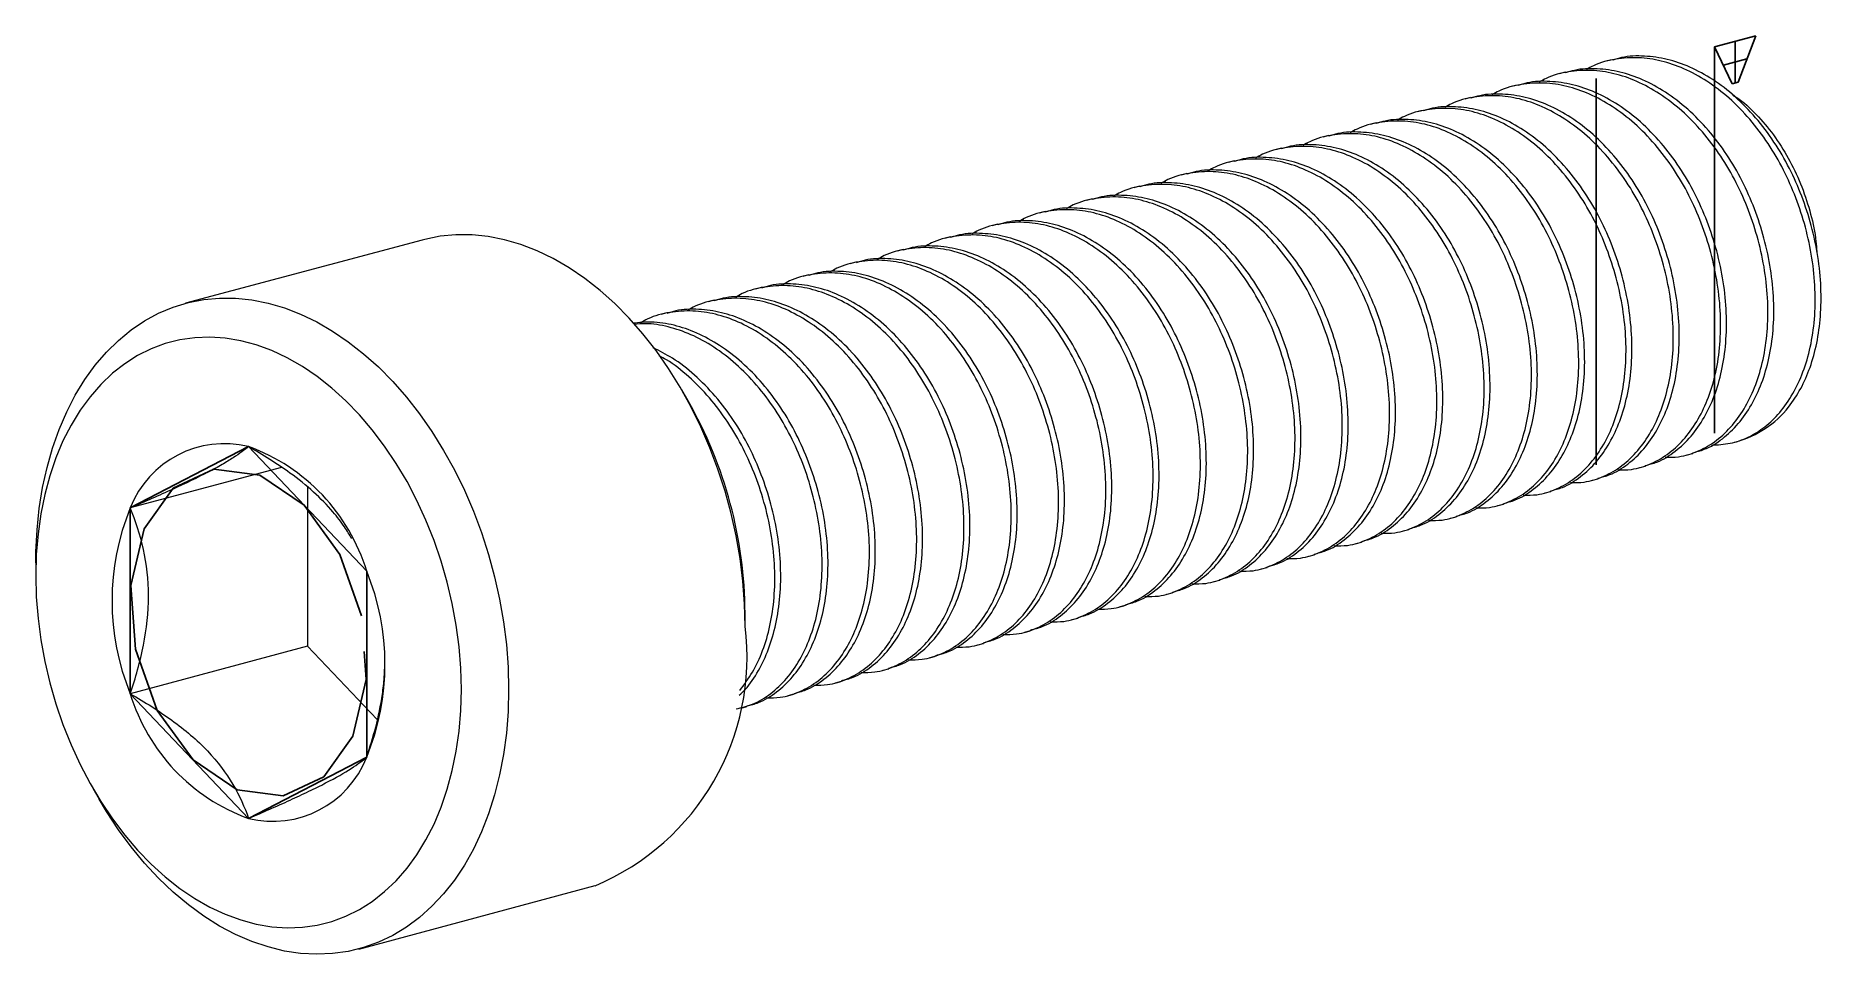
# Model space of a CAD drawing. Header units: millimetres. Extents: x -25.1 to 1.6, y -10.7 to 3.1.
import ezdxf

# ---------------------------------------------------------------- set-up
doc = ezdxf.new("R2010")
doc.units = ezdxf.units.MM
doc.linetypes.add('CENTERX2', pattern=[20.32, 12.7, -2.54, 2.54, -2.54])

msp = doc.modelspace()

# ---------------------------------------------------------------- linework, layer by layer
at = {"color": 7, "linetype": 'Continuous'}
for p, q in [((0.619, 3.056), (0, 2.89)), ((0.619, 3.056), (0.354, 2.359)), ((0.265, 2.336), (0, 2.89)), ((0.354, 2.359), (0.265, 2.336)), ((-21.92, -3.091), (-23.688, -4.008)), ((-20.153, -4.956), (-21.92, -3.091)), ((-23.688, -4.008), (-23.688, -6.79)), ((-20.153, -7.737), (-20.153, -4.956)), ((-23.688, -6.79), (-21.92, -8.654)), ((-21.92, -8.654), (-20.153, -7.737))]:
    msp.add_line(p, q, dxfattribs=at)
at = {"color": 7, "linetype": 'CENTERX2'}
for p, q in [((0.309, 2.973), (0.309, 2.347)), ((0, 2.89), (0, -2.89)), ((0.486, 2.708), (0.133, 2.613)), ((-1.768, 2.417), (-1.768, -3.364))]:
    msp.add_line(p, q, dxfattribs=at)
at = {"color": 7, "linetype": 'Continuous', "lineweight": 15}
for p, q in [((-1.525, 2.697), (-1.613, 2.674)), ((-2.232, 2.508), (-2.32, 2.484)), ((-2.939, 2.318), (-3.028, 2.295)), ((-4.353, 1.939), (-4.442, 1.916)), ((-3.646, 2.129), (-3.735, 2.105)), ((-5.06, 1.75), (-5.149, 1.726)), ((-6.475, 1.371), (-6.563, 1.347)), ((-5.768, 1.561), (-5.856, 1.537)), ((-7.182, 1.182), (-7.27, 1.158)), ((-8.596, 0.803), (-8.684, 0.779)), ((-7.889, 0.992), (-7.977, 0.969)), ((-9.303, 0.613), (-9.392, 0.59)), ((-10.01, 0.424), (-10.099, 0.4)), ((-11.424, 0.045), (-11.513, 0.021)), ((-10.717, 0.235), (-10.806, 0.211)), ((-19.325, -0.001), (-22.861, -0.948)), ((-12.132, -0.144), (-12.22, -0.168)), ((-13.546, -0.523), (-13.634, -0.547)), ((-12.839, -0.334), (-12.927, -0.357)), ((-14.253, -0.713), (-14.341, -0.736)), ((-14.96, -0.902), (-15.048, -0.926)), ((-15.667, -1.092), (-15.755, -1.115)), ((-15.348, -2.407), (-15.443, -2.243)), ((-0.414, -3.217), (-0.326, -3.193)), ((0.293, -3.027), (0.329, -3.018)), ((-21.425, -3.402), (-23.688, -4.008)), ((-1.121, -3.406), (-1.033, -3.383)), ((-21.036, -3.699), (-21.036, -6.079)), ((-1.828, -3.596), (-1.74, -3.572)), ((-3.243, -3.975), (-3.154, -3.951)), ((-2.536, -3.785), (-2.447, -3.761)), ((-3.95, -4.164), (-3.861, -4.14)), ((-5.364, -4.543), (-5.276, -4.519)), ((-4.657, -4.353), (-4.568, -4.33)), ((-6.071, -4.732), (-5.983, -4.709)), ((-25.102, -4.831), (-25.102, -5.02)), ((-6.778, -4.922), (-6.69, -4.898)), ((-8.192, -5.301), (-8.104, -5.277)), ((-7.485, -5.111), (-7.397, -5.088)), ((-14.496, -5.778), (-14.496, -5.589)), ((-8.899, -5.49), (-8.811, -5.466)), ((-10.314, -5.869), (-10.225, -5.845)), ((-9.607, -5.68), (-9.518, -5.656)), ((-21.036, -6.079), (-23.688, -6.79)), ((-21.036, -6.079), (-19.996, -7.176)), ((-11.021, -6.058), (-10.932, -6.035)), ((-11.728, -6.248), (-11.64, -6.224)), ((-13.142, -6.627), (-13.054, -6.603)), ((-12.435, -6.437), (-12.347, -6.414)), ((-13.849, -6.816), (-13.761, -6.792)), ((-14.556, -7.006), (-14.468, -6.982)), ((-24.25, -8.202), (-24.155, -8.366)), ((-20.273, -10.608), (-16.737, -9.66))]:
    msp.add_line(p, q, dxfattribs=at)
at = {"color": 7, "linetype": 'Continuous', "lineweight": 15, "flags": 128}
for points in [[(-14.496, -5.778), (-14.504, -5.443), (-14.529, -5.106), (-14.571, -4.767), (-14.63, -4.428), (-14.704, -4.092), (-14.795, -3.759), (-14.901, -3.431), (-15.021, -3.109), (-15.157, -2.796), (-15.305, -2.493), (-15.467, -2.201), (-15.641, -1.921), (-15.827, -1.655), (-16.023, -1.404), (-16.228, -1.17), (-16.442, -0.953), (-16.664, -0.754), (-16.892, -0.575), (-17.126, -0.417), (-17.364, -0.279), (-17.605, -0.163), (-17.848, -0.069), (-18.092, 0.002), (-18.336, 0.05), (-18.578, 0.075), (-18.818, 0.076), (-19.054, 0.055), (-19.285, 0.009), (-19.325, -0.001)], [(-25.102, -4.831), (-25.1, -4.665), (-25.083, -4.338), (-25.05, -4.017), (-25, -3.705), (-24.933, -3.403), (-24.85, -3.113), (-24.752, -2.834), (-24.639, -2.57), (-24.511, -2.322), (-24.369, -2.089), (-24.213, -1.875), (-24.045, -1.678), (-23.865, -1.502), (-23.674, -1.346), (-23.474, -1.211), (-23.264, -1.097), (-23.046, -1.006), (-22.82, -0.938), (-22.589, -0.893), (-22.353, -0.871), (-22.114, -0.872), (-21.872, -0.897), (-21.628, -0.945), (-21.384, -1.016), (-21.141, -1.11), (-20.899, -1.226), (-20.662, -1.364), (-20.428, -1.523), (-20.2, -1.702), (-19.978, -1.9), (-19.764, -2.117), (-19.558, -2.352), (-19.362, -2.602), (-19.177, -2.868), (-19.003, -3.148), (-18.841, -3.44), (-18.692, -3.744), (-18.557, -4.057), (-18.436, -4.378), (-18.33, -4.706), (-18.24, -5.039), (-18.165, -5.376), (-18.107, -5.714), (-18.065, -6.053), (-18.04, -6.391), (-18.031, -6.725), (-18.031, -6.725)], [(-18.738, -6.725), (-18.747, -6.406), (-18.772, -6.085), (-18.814, -5.762), (-18.873, -5.44), (-18.948, -5.12), (-19.039, -4.804), (-19.145, -4.494), (-19.267, -4.191), (-19.402, -3.898), (-19.55, -3.614), (-19.712, -3.343), (-19.885, -3.086), (-20.069, -2.843), (-20.263, -2.616), (-20.465, -2.407), (-20.676, -2.216), (-20.893, -2.045), (-21.115, -1.894), (-21.342, -1.764), (-21.572, -1.656), (-21.804, -1.571), (-22.037, -1.509), (-22.268, -1.47), (-22.498, -1.454), (-22.725, -1.463), (-22.948, -1.494), (-23.165, -1.549), (-23.375, -1.627), (-23.578, -1.728), (-23.772, -1.851), (-23.956, -1.995), (-24.129, -2.16), (-24.29, -2.345), (-24.439, -2.548), (-24.574, -2.77), (-24.695, -3.007), (-24.801, -3.261), (-24.892, -3.528), (-24.967, -3.807), (-25.026, -4.098), (-25.068, -4.398), (-25.094, -4.706), (-25.102, -5.02), (-25.094, -5.339), (-25.068, -5.661), (-25.026, -5.983), (-24.967, -6.305), (-24.892, -6.625), (-24.801, -6.941), (-24.695, -7.251), (-24.574, -7.554), (-24.439, -7.848), (-24.29, -8.131), (-24.129, -8.402), (-23.956, -8.66), (-23.772, -8.903), (-23.578, -9.129), (-23.375, -9.339), (-23.165, -9.529), (-22.948, -9.701), (-22.725, -9.852), (-22.498, -9.981), (-22.268, -10.089), (-22.037, -10.174), (-21.804, -10.236), (-21.572, -10.275), (-21.342, -10.291), (-21.115, -10.283), (-20.893, -10.251), (-20.676, -10.196), (-20.465, -10.118), (-20.263, -10.018), (-20.069, -9.895), (-19.885, -9.75), (-19.712, -9.586), (-19.55, -9.401), (-19.402, -9.197), (-19.267, -8.976), (-19.145, -8.738), (-19.039, -8.485), (-18.948, -8.218), (-18.873, -7.938), (-18.814, -7.647), (-18.772, -7.347), (-18.747, -7.039), (-18.738, -6.725)], [(-18.031, -6.725), (-18.04, -7.055), (-18.065, -7.379), (-18.107, -7.696), (-18.165, -8.003), (-18.24, -8.3), (-18.33, -8.584), (-18.436, -8.855), (-18.557, -9.112), (-18.692, -9.353), (-18.841, -9.576), (-19.003, -9.782), (-19.177, -9.968), (-19.362, -10.135), (-19.558, -10.281), (-19.764, -10.405), (-19.978, -10.507), (-20.2, -10.587), (-20.428, -10.644), (-20.662, -10.677), (-20.899, -10.687), (-21.141, -10.674), (-21.384, -10.638), (-21.628, -10.578), (-21.872, -10.496), (-22.114, -10.391), (-22.353, -10.264), (-22.589, -10.115), (-22.82, -9.946), (-23.046, -9.757), (-23.264, -9.55), (-23.474, -9.324), (-23.674, -9.081), (-23.865, -8.823), (-24.045, -8.55), (-24.155, -8.366)]]:
    msp.add_lwpolyline(points, dxfattribs=at)
at = {"color": 7, "linetype": 'CENTERX2', "flags": 128}
msp.add_lwpolyline([(-20.23, -5.621), (-20.556, -4.706), (-21.09, -3.968), (-21.751, -3.521), (-22.437, -3.431), (-23.045, -3.713), (-23.481, -4.324), (-23.68, -5.17), (-23.611, -6.124), (-23.284, -7.039), (-22.75, -7.777), (-22.09, -8.225), (-21.403, -8.315), (-20.796, -8.032), (-20.359, -7.422), (-20.161, -6.575), (-20.23, -5.621)], dxfattribs=at)
at = {"color": 7, "linetype": 'Continuous', "lineweight": 15}
for centre, radius, start, end in [((-20.951, -5.613), 6.455, 0.217, 29.7789), ((-0.083, -1.55), 1.525, 285.6599, 321.4225), ((-22.281, -4.559), 1.511, 76.1863, 158.6486), ((-22.898, -5.789), 2.869, 16.8776, 70.0801), ((-20.287, -5.399), 3.674, 157.7615, 202.2385), ((-23.554, -6.346), 3.674, 337.7615, 22.2385), ((-18.173, -6.243), 3.707, 292.7928, 7.2057), ((-20.943, -5.957), 2.869, 196.8776, 250.0801), ((-21.56, -7.187), 1.511, 256.1863, 338.6486)]:
    msp.add_arc(centre, radius, start, end, dxfattribs=at)
for points, knots in [([(-0.045, -3.069), (0.049, -3.064), (0.24, -3.054), (0.509, -2.959), (0.759, -2.804), (0.984, -2.586), (1.176, -2.31), (1.332, -1.98), (1.442, -1.604), (1.503, -1.186), (1.512, -0.737), (1.466, -0.273), (1.368, 0.188), (1.224, 0.632), (1.037, 1.054), (0.806, 1.451), (0.532, 1.815), (0.222, 2.13), (-0.11, 2.385), (-0.452, 2.571), (-0.795, 2.688), (-1.139, 2.738), (-1.48, 2.713), (-1.743, 2.649), (-1.879, 2.57), (-1.913, 2.55)], [0, 0, 0, 0, 0.041702, 0.084727, 0.127853, 0.1706, 0.215577, 0.259291, 0.303834, 0.349513, 0.395781, 0.44205, 0.487729, 0.532271, 0.575985, 0.620963, 0.666902, 0.713237, 0.759373, 0.80473, 0.848786, 0.892842, 0.938199, 0.984335, 1, 1, 1, 1]), ([(1.109, -2.5), (1.172, -2.411), (1.295, -2.234), (1.436, -1.909), (1.537, -1.546), (1.592, -1.143), (1.599, -0.706), (1.554, -0.249), (1.456, 0.212), (1.312, 0.656), (1.126, 1.078), (0.894, 1.475), (0.62, 1.838), (0.311, 2.154), (-0.021, 2.408), (-0.364, 2.594), (-0.707, 2.713), (-1.05, 2.759), (-1.326, 2.752), (-1.478, 2.703), (-1.522, 2.688)], [0, 0, 0, 0, 0.055127, 0.108926, 0.164003, 0.220368, 0.2774, 0.336991, 0.395822, 0.45319, 0.509491, 0.567419, 0.626586, 0.686263, 0.745683, 0.804101, 0.860842, 0.917582, 0.976, 1, 1, 1, 1]), ([(-0.739, -3.251), (-0.671, -3.251), (-0.498, -3.251), (-0.237, -3.166), (0.035, -3.009), (0.272, -2.782), (0.469, -2.5), (0.624, -2.169), (0.735, -1.793), (0.796, -1.375), (0.805, -0.926), (0.759, -0.462), (0.661, -0.001), (0.517, 0.442), (0.33, 0.865), (0.099, 1.262), (-0.176, 1.625), (-0.485, 1.941), (-0.817, 2.195), (-1.159, 2.382), (-1.503, 2.499), (-1.846, 2.549), (-2.187, 2.523), (-2.45, 2.459), (-2.586, 2.38), (-2.62, 2.36)], [0, 0, 0, 0, 0.030172, 0.076404, 0.122836, 0.168871, 0.213942, 0.257747, 0.302382, 0.348156, 0.394522, 0.440887, 0.486661, 0.531296, 0.575101, 0.620172, 0.666207, 0.712639, 0.758871, 0.804323, 0.848471, 0.892618, 0.93807, 0.984302, 1, 1, 1, 1]), ([(-0.328, -3.184), (-0.269, -3.169), (-0.11, -3.129), (0.123, -2.983), (0.361, -2.759), (0.557, -2.476), (0.713, -2.145), (0.823, -1.77), (0.885, -1.352), (0.893, -0.902), (0.847, -0.438), (0.749, 0.022), (0.605, 0.466), (0.419, 0.889), (0.187, 1.285), (-0.087, 1.649), (-0.396, 1.964), (-0.728, 2.219), (-1.071, 2.405), (-1.414, 2.523), (-1.757, 2.569), (-2.033, 2.562), (-2.185, 2.513), (-2.23, 2.499)], [0, 0, 0, 0, 0.030355, 0.081497, 0.132201, 0.181845, 0.230094, 0.279257, 0.329675, 0.380743, 0.431812, 0.482229, 0.531393, 0.579642, 0.629285, 0.67999, 0.731132, 0.782055, 0.832117, 0.880743, 0.929369, 0.979432, 1, 1, 1, 1]), ([(-2.154, -3.63), (-2.085, -3.63), (-1.912, -3.63), (-1.651, -3.545), (-1.379, -3.388), (-1.142, -3.161), (-0.945, -2.879), (-0.79, -2.548), (-0.68, -2.172), (-0.618, -1.754), (-0.61, -1.305), (-0.656, -0.841), (-0.753, -0.38), (-0.897, 0.064), (-1.084, 0.486), (-1.315, 0.883), (-1.59, 1.246), (-1.899, 1.562), (-2.231, 1.816), (-2.573, 2.003), (-2.917, 2.12), (-3.261, 2.17), (-3.601, 2.144), (-3.864, 2.08), (-4, 2.001), (-4.035, 1.981)], [0, 0, 0, 0, 0.030172, 0.076404, 0.122836, 0.168871, 0.213942, 0.257747, 0.302382, 0.348156, 0.394522, 0.440887, 0.486661, 0.531296, 0.575101, 0.620172, 0.666207, 0.712639, 0.758871, 0.804323, 0.848471, 0.892618, 0.93807, 0.984302, 1, 1, 1, 1]), ([(-1.742, -3.563), (-1.683, -3.548), (-1.524, -3.508), (-1.291, -3.362), (-1.053, -3.138), (-0.857, -2.855), (-0.701, -2.524), (-0.591, -2.149), (-0.53, -1.731), (-0.521, -1.281), (-0.567, -0.817), (-0.665, -0.356), (-0.809, 0.087), (-0.996, 0.51), (-1.227, 0.907), (-1.501, 1.27), (-1.81, 1.585), (-2.143, 1.84), (-2.485, 2.026), (-2.829, 2.145), (-3.171, 2.19), (-3.447, 2.183), (-3.599, 2.134), (-3.644, 2.12)], [0, 0, 0, 0, 0.030355, 0.081497, 0.132201, 0.181845, 0.230094, 0.279257, 0.329675, 0.380743, 0.431812, 0.482229, 0.531393, 0.579642, 0.629285, 0.67999, 0.731132, 0.782055, 0.832117, 0.880743, 0.929369, 0.979432, 1, 1, 1, 1]), ([(-1.446, -3.441), (-1.378, -3.441), (-1.205, -3.44), (-0.944, -3.356), (-0.672, -3.198), (-0.435, -2.971), (-0.238, -2.689), (-0.083, -2.358), (0.028, -1.983), (0.089, -1.565), (0.098, -1.115), (0.051, -0.651), (-0.046, -0.191), (-0.19, 0.253), (-0.377, 0.675), (-0.608, 1.072), (-0.883, 1.436), (-1.192, 1.751), (-1.524, 2.006), (-1.866, 2.192), (-2.21, 2.309), (-2.553, 2.36), (-2.894, 2.334), (-3.157, 2.27), (-3.293, 2.191), (-3.328, 2.171)], [0, 0, 0, 0, 0.030172, 0.076404, 0.122836, 0.168871, 0.213942, 0.257747, 0.302382, 0.348156, 0.394522, 0.440887, 0.486661, 0.531296, 0.575101, 0.620172, 0.666207, 0.712639, 0.758871, 0.804323, 0.848471, 0.892618, 0.93807, 0.984302, 1, 1, 1, 1]), ([(-1.035, -3.374), (-0.976, -3.359), (-0.817, -3.319), (-0.584, -3.172), (-0.346, -2.948), (-0.15, -2.665), (0.006, -2.335), (0.116, -1.959), (0.177, -1.541), (0.186, -1.092), (0.14, -0.628), (0.042, -0.167), (-0.102, 0.277), (-0.289, 0.699), (-0.52, 1.096), (-0.794, 1.46), (-1.103, 1.775), (-1.436, 2.029), (-1.778, 2.216), (-2.122, 2.334), (-2.464, 2.38), (-2.74, 2.373), (-2.892, 2.324), (-2.937, 2.309)], [0, 0, 0, 0, 0.030355, 0.081497, 0.132201, 0.181845, 0.230094, 0.279257, 0.329675, 0.380743, 0.431812, 0.482229, 0.531393, 0.579642, 0.629285, 0.67999, 0.731132, 0.782055, 0.832117, 0.880743, 0.929369, 0.979432, 1, 1, 1, 1]), ([(0.275, 2.168), (0.307, 2.148), (0.443, 2.062), (0.66, 1.849), (0.916, 1.538), (1.135, 1.183), (1.314, 0.796), (1.443, 0.391), (1.515, 0.062), (1.526, -0.123), (1.529, -0.173)], [0, 0, 0, 0, 0.048337, 0.201745, 0.351028, 0.500311, 0.649676, 0.798985, 0.945167, 1, 1, 1, 1]), ([(-2.861, -3.819), (-2.792, -3.819), (-2.619, -3.819), (-2.358, -3.735), (-2.086, -3.577), (-1.849, -3.35), (-1.652, -3.068), (-1.497, -2.737), (-1.387, -2.362), (-1.325, -1.944), (-1.317, -1.494), (-1.363, -1.03), (-1.461, -0.57), (-1.604, -0.126), (-1.791, 0.297), (-2.023, 0.693), (-2.297, 1.057), (-2.606, 1.372), (-2.938, 1.627), (-3.281, 1.813), (-3.624, 1.931), (-3.968, 1.981), (-4.308, 1.955), (-4.571, 1.891), (-4.707, 1.812), (-4.742, 1.792)], [0, 0, 0, 0, 0.030172, 0.076404, 0.122836, 0.168871, 0.213942, 0.257747, 0.302382, 0.348156, 0.394522, 0.440887, 0.486661, 0.531296, 0.575101, 0.620172, 0.666207, 0.712639, 0.758871, 0.804323, 0.848471, 0.892618, 0.93807, 0.984302, 1, 1, 1, 1]), ([(-2.45, -3.753), (-2.39, -3.738), (-2.231, -3.698), (-1.999, -3.551), (-1.76, -3.327), (-1.564, -3.044), (-1.408, -2.714), (-1.298, -2.338), (-1.237, -1.92), (-1.228, -1.471), (-1.274, -1.007), (-1.372, -0.546), (-1.516, -0.102), (-1.703, 0.32), (-1.934, 0.717), (-2.209, 1.081), (-2.518, 1.396), (-2.85, 1.651), (-3.192, 1.837), (-3.536, 1.955), (-3.878, 2.001), (-4.154, 1.994), (-4.306, 1.945), (-4.351, 1.931)], [0, 0, 0, 0, 0.030355, 0.081497, 0.132201, 0.181845, 0.230094, 0.279257, 0.329675, 0.380743, 0.431812, 0.482229, 0.531393, 0.579642, 0.629285, 0.67999, 0.731132, 0.782055, 0.832117, 0.880743, 0.929369, 0.979432, 1, 1, 1, 1]), ([(-3.864, -4.131), (-3.804, -4.117), (-3.645, -4.077), (-3.413, -3.93), (-3.175, -3.706), (-2.978, -3.423), (-2.823, -3.093), (-2.712, -2.717), (-2.651, -2.299), (-2.643, -1.849), (-2.689, -1.386), (-2.786, -0.925), (-2.93, -0.481), (-3.117, -0.059), (-3.348, 0.338), (-3.623, 0.702), (-3.932, 1.017), (-4.264, 1.272), (-4.606, 1.458), (-4.95, 1.576), (-5.292, 1.622), (-5.568, 1.615), (-5.721, 1.566), (-5.765, 1.552)], [0, 0, 0, 0, 0.030355, 0.081497, 0.132201, 0.181845, 0.230094, 0.279257, 0.329675, 0.380743, 0.431812, 0.482229, 0.531393, 0.579642, 0.629285, 0.67999, 0.731132, 0.782055, 0.832117, 0.880743, 0.929369, 0.979432, 1, 1, 1, 1]), ([(-3.568, -4.009), (-3.499, -4.009), (-3.326, -4.009), (-3.065, -3.924), (-2.793, -3.767), (-2.556, -3.54), (-2.359, -3.258), (-2.204, -2.927), (-2.094, -2.551), (-2.032, -2.133), (-2.024, -1.684), (-2.07, -1.22), (-2.168, -0.759), (-2.312, -0.315), (-2.498, 0.107), (-2.73, 0.504), (-3.004, 0.868), (-3.313, 1.183), (-3.645, 1.437), (-3.988, 1.624), (-4.331, 1.741), (-4.675, 1.791), (-5.016, 1.765), (-5.278, 1.702), (-5.414, 1.622), (-5.449, 1.602)], [0, 0, 0, 0, 0.030172, 0.076404, 0.122836, 0.168871, 0.213942, 0.257747, 0.302382, 0.348156, 0.394522, 0.440887, 0.486661, 0.531296, 0.575101, 0.620172, 0.666207, 0.712639, 0.758871, 0.804323, 0.848471, 0.892618, 0.93807, 0.984302, 1, 1, 1, 1]), ([(-3.157, -3.942), (-3.097, -3.927), (-2.938, -3.887), (-2.706, -3.74), (-2.467, -3.517), (-2.271, -3.234), (-2.116, -2.903), (-2.005, -2.528), (-1.944, -2.109), (-1.935, -1.66), (-1.981, -1.196), (-2.079, -0.735), (-2.223, -0.292), (-2.41, 0.131), (-2.641, 0.528), (-2.916, 0.891), (-3.225, 1.206), (-3.557, 1.461), (-3.899, 1.647), (-4.243, 1.766), (-4.585, 1.811), (-4.861, 1.804), (-5.014, 1.755), (-5.058, 1.741)], [0, 0, 0, 0, 0.030355, 0.081497, 0.132201, 0.181845, 0.230094, 0.279257, 0.329675, 0.380743, 0.431812, 0.482229, 0.531393, 0.579642, 0.629285, 0.67999, 0.731132, 0.782055, 0.832117, 0.880743, 0.929369, 0.979432, 1, 1, 1, 1]), ([(-4.982, -4.388), (-4.914, -4.388), (-4.74, -4.388), (-4.479, -4.303), (-4.208, -4.146), (-3.97, -3.919), (-3.774, -3.636), (-3.618, -3.306), (-3.508, -2.93), (-3.446, -2.512), (-3.438, -2.063), (-3.484, -1.599), (-3.582, -1.138), (-3.726, -0.694), (-3.912, -0.272), (-4.144, 0.125), (-4.418, 0.489), (-4.727, 0.804), (-5.059, 1.059), (-5.402, 1.245), (-5.745, 1.362), (-6.089, 1.412), (-6.43, 1.387), (-6.692, 1.323), (-6.829, 1.244), (-6.863, 1.224)], [0, 0, 0, 0, 0.030172, 0.076404, 0.122836, 0.168871, 0.213942, 0.257747, 0.302382, 0.348156, 0.394522, 0.440887, 0.486661, 0.531296, 0.575101, 0.620172, 0.666207, 0.712639, 0.758871, 0.804323, 0.848471, 0.892618, 0.93807, 0.984302, 1, 1, 1, 1]), ([(-4.571, -4.321), (-4.512, -4.306), (-4.352, -4.266), (-4.12, -4.119), (-3.882, -3.896), (-3.685, -3.613), (-3.53, -3.282), (-3.42, -2.906), (-3.358, -2.488), (-3.35, -2.039), (-3.396, -1.575), (-3.493, -1.114), (-3.637, -0.671), (-3.824, -0.248), (-4.056, 0.149), (-4.33, 0.512), (-4.639, 0.828), (-4.971, 1.082), (-5.313, 1.268), (-5.657, 1.387), (-6, 1.433), (-6.275, 1.426), (-6.428, 1.377), (-6.472, 1.362)], [0, 0, 0, 0, 0.030355, 0.081497, 0.132201, 0.181845, 0.230094, 0.279257, 0.329675, 0.380743, 0.431812, 0.482229, 0.531393, 0.579642, 0.629285, 0.67999, 0.731132, 0.782055, 0.832117, 0.880743, 0.929369, 0.979432, 1, 1, 1, 1]), ([(-4.275, -4.198), (-4.206, -4.198), (-4.033, -4.198), (-3.772, -4.114), (-3.501, -3.956), (-3.263, -3.729), (-3.066, -3.447), (-2.911, -3.116), (-2.801, -2.741), (-2.739, -2.323), (-2.731, -1.873), (-2.777, -1.409), (-2.875, -0.948), (-3.019, -0.505), (-3.205, -0.082), (-3.437, 0.315), (-3.711, 0.678), (-4.02, 0.993), (-4.352, 1.248), (-4.695, 1.434), (-5.038, 1.552), (-5.382, 1.602), (-5.723, 1.576), (-5.985, 1.512), (-6.121, 1.433), (-6.156, 1.413)], [0, 0, 0, 0, 0.030172, 0.076404, 0.122836, 0.168871, 0.213942, 0.257747, 0.302382, 0.348156, 0.394522, 0.440887, 0.486661, 0.531296, 0.575101, 0.620172, 0.666207, 0.712639, 0.758871, 0.804323, 0.848471, 0.892618, 0.93807, 0.984302, 1, 1, 1, 1]), ([(-5.689, -4.577), (-5.621, -4.577), (-5.447, -4.577), (-5.186, -4.492), (-4.915, -4.335), (-4.677, -4.108), (-4.481, -3.826), (-4.325, -3.495), (-4.215, -3.12), (-4.154, -2.701), (-4.145, -2.252), (-4.191, -1.788), (-4.289, -1.327), (-4.433, -0.884), (-4.62, -0.461), (-4.851, -0.064), (-5.125, 0.299), (-5.434, 0.614), (-5.767, 0.869), (-6.109, 1.056), (-6.452, 1.173), (-6.796, 1.223), (-7.137, 1.197), (-7.4, 1.133), (-7.536, 1.054), (-7.57, 1.034)], [0, 0, 0, 0, 0.030172, 0.076404, 0.122836, 0.168871, 0.213942, 0.257747, 0.302382, 0.348156, 0.394522, 0.440887, 0.486661, 0.531296, 0.575101, 0.620172, 0.666207, 0.712639, 0.758871, 0.804323, 0.848471, 0.892618, 0.93807, 0.984302, 1, 1, 1, 1]), ([(-5.278, -4.51), (-5.219, -4.495), (-5.059, -4.455), (-4.827, -4.309), (-4.589, -4.085), (-4.392, -3.802), (-4.237, -3.471), (-4.127, -3.096), (-4.065, -2.678), (-4.057, -2.228), (-4.103, -1.764), (-4.201, -1.304), (-4.345, -0.86), (-4.531, -0.438), (-4.763, -0.041), (-5.037, 0.323), (-5.346, 0.638), (-5.678, 0.893), (-6.02, 1.079), (-6.364, 1.197), (-6.707, 1.243), (-6.982, 1.236), (-7.135, 1.187), (-7.179, 1.173)], [0, 0, 0, 0, 0.030355, 0.081497, 0.132201, 0.181845, 0.230094, 0.279257, 0.329675, 0.380743, 0.431812, 0.482229, 0.531393, 0.579642, 0.629285, 0.67999, 0.731132, 0.782055, 0.832117, 0.880743, 0.929369, 0.979432, 1, 1, 1, 1]), ([(-7.103, -4.956), (-7.035, -4.956), (-6.862, -4.956), (-6.601, -4.871), (-6.329, -4.714), (-6.092, -4.487), (-5.895, -4.205), (-5.74, -3.874), (-5.629, -3.498), (-5.568, -3.08), (-5.559, -2.631), (-5.605, -2.167), (-5.703, -1.706), (-5.847, -1.263), (-6.034, -0.84), (-6.265, -0.443), (-6.54, -0.08), (-6.849, 0.236), (-7.181, 0.49), (-7.523, 0.677), (-7.866, 0.794), (-8.21, 0.844), (-8.551, 0.818), (-8.814, 0.754), (-8.95, 0.675), (-8.984, 0.655)], [0, 0, 0, 0, 0.0301716, 0.076404, 0.1228358, 0.1688706, 0.2139419, 0.2577471, 0.3023825, 0.3481563, 0.3945215, 0.4408867, 0.4866605, 0.5312959, 0.5751011, 0.6201724, 0.6662072, 0.712639, 0.7588715, 0.8043233, 0.8484707, 0.8926182, 0.93807, 0.9843024, 1, 1, 1, 1]), ([(-6.692, -4.889), (-6.633, -4.874), (-6.474, -4.834), (-6.241, -4.688), (-6.003, -4.464), (-5.807, -4.181), (-5.651, -3.85), (-5.541, -3.475), (-5.479, -3.057), (-5.471, -2.607), (-5.517, -2.143), (-5.615, -1.682), (-5.759, -1.239), (-5.945, -0.816), (-6.177, -0.42), (-6.451, -0.056), (-6.76, 0.259), (-7.092, 0.514), (-7.435, 0.7), (-7.778, 0.818), (-8.121, 0.864), (-8.397, 0.857), (-8.549, 0.808), (-8.594, 0.794)], [0, 0, 0, 0, 0.030355, 0.081497, 0.132201, 0.181845, 0.230094, 0.279257, 0.329675, 0.380743, 0.431812, 0.482229, 0.531393, 0.579642, 0.629285, 0.67999, 0.731132, 0.782055, 0.832117, 0.880743, 0.929369, 0.979432, 1, 1, 1, 1]), ([(-6.396, -4.767), (-6.328, -4.767), (-6.154, -4.767), (-5.894, -4.682), (-5.622, -4.524), (-5.384, -4.297), (-5.188, -4.015), (-5.032, -3.684), (-4.922, -3.309), (-4.861, -2.891), (-4.852, -2.442), (-4.898, -1.978), (-4.996, -1.517), (-5.14, -1.073), (-5.327, -0.651), (-5.558, -0.254), (-5.832, 0.11), (-6.142, 0.425), (-6.474, 0.68), (-6.816, 0.866), (-7.159, 0.983), (-7.503, 1.034), (-7.844, 1.008), (-8.107, 0.944), (-8.243, 0.865), (-8.277, 0.845)], [0, 0, 0, 0, 0.030172, 0.076404, 0.122836, 0.168871, 0.213942, 0.257747, 0.302382, 0.348156, 0.394522, 0.440887, 0.486661, 0.531296, 0.575101, 0.620172, 0.666207, 0.712639, 0.758871, 0.804323, 0.848471, 0.892618, 0.93807, 0.984302, 1, 1, 1, 1]), ([(-5.985, -4.7), (-5.926, -4.685), (-5.767, -4.645), (-5.534, -4.498), (-5.296, -4.274), (-5.099, -3.992), (-4.944, -3.661), (-4.834, -3.285), (-4.772, -2.867), (-4.764, -2.418), (-4.81, -1.954), (-4.908, -1.493), (-5.052, -1.049), (-5.238, -0.627), (-5.47, -0.23), (-5.744, 0.133), (-6.053, 0.449), (-6.385, 0.703), (-6.728, 0.889), (-7.071, 1.008), (-7.414, 1.054), (-7.689, 1.047), (-7.842, 0.998), (-7.886, 0.983)], [0, 0, 0, 0, 0.030355, 0.081497, 0.132201, 0.181845, 0.230094, 0.279257, 0.329675, 0.380743, 0.431812, 0.482229, 0.531393, 0.579642, 0.629285, 0.67999, 0.731132, 0.782055, 0.832117, 0.880743, 0.929369, 0.979432, 1, 1, 1, 1]), ([(-7.81, -5.146), (-7.742, -5.146), (-7.569, -5.145), (-7.308, -5.061), (-7.036, -4.903), (-6.799, -4.676), (-6.602, -4.394), (-6.447, -4.063), (-6.336, -3.688), (-6.275, -3.27), (-6.266, -2.82), (-6.313, -2.356), (-6.41, -1.896), (-6.554, -1.452), (-6.741, -1.03), (-6.972, -0.633), (-7.247, -0.269), (-7.556, 0.046), (-7.888, 0.301), (-8.23, 0.487), (-8.574, 0.604), (-8.917, 0.655), (-9.258, 0.629), (-9.521, 0.565), (-9.657, 0.486), (-9.692, 0.466)], [0, 0, 0, 0, 0.0301716, 0.076404, 0.1228358, 0.1688706, 0.2139419, 0.2577471, 0.3023825, 0.3481563, 0.3945215, 0.4408867, 0.4866605, 0.5312959, 0.5751011, 0.6201724, 0.6662072, 0.712639, 0.7588715, 0.8043233, 0.8484707, 0.8926182, 0.93807, 0.9843024, 1, 1, 1, 1]), ([(-7.399, -5.079), (-7.34, -5.064), (-7.181, -5.024), (-6.948, -4.877), (-6.71, -4.653), (-6.514, -4.37), (-6.358, -4.04), (-6.248, -3.664), (-6.186, -3.246), (-6.178, -2.797), (-6.224, -2.333), (-6.322, -1.872), (-6.466, -1.428), (-6.652, -1.006), (-6.884, -0.609), (-7.158, -0.245), (-7.467, 0.07), (-7.8, 0.325), (-8.142, 0.511), (-8.485, 0.629), (-8.828, 0.675), (-9.104, 0.668), (-9.256, 0.619), (-9.301, 0.604)], [0, 0, 0, 0, 0.030355, 0.081497, 0.132201, 0.181845, 0.230094, 0.279257, 0.329675, 0.380743, 0.431812, 0.482229, 0.531393, 0.579642, 0.629285, 0.67999, 0.731132, 0.782055, 0.832117, 0.880743, 0.929369, 0.979432, 1, 1, 1, 1]), ([(-9.225, -5.524), (-9.156, -5.524), (-8.983, -5.524), (-8.722, -5.44), (-8.45, -5.282), (-8.213, -5.055), (-8.016, -4.773), (-7.861, -4.442), (-7.751, -4.067), (-7.689, -3.649), (-7.681, -3.199), (-7.727, -2.735), (-7.825, -2.275), (-7.968, -1.831), (-8.155, -1.408), (-8.387, -1.012), (-8.661, -0.648), (-8.97, -0.333), (-9.302, -0.078), (-9.644, 0.108), (-9.988, 0.226), (-10.332, 0.276), (-10.672, 0.25), (-10.935, 0.186), (-11.071, 0.107), (-11.106, 0.087)], [0, 0, 0, 0, 0.0301716, 0.076404, 0.1228358, 0.1688706, 0.2139419, 0.2577471, 0.3023825, 0.3481563, 0.3945215, 0.4408867, 0.4866605, 0.5312959, 0.5751011, 0.6201724, 0.6662072, 0.712639, 0.7588715, 0.8043233, 0.8484707, 0.8926182, 0.93807, 0.9843024, 1, 1, 1, 1]), ([(-8.814, -5.457), (-8.754, -5.443), (-8.595, -5.403), (-8.363, -5.256), (-8.124, -5.032), (-7.928, -4.749), (-7.772, -4.419), (-7.662, -4.043), (-7.601, -3.625), (-7.592, -3.176), (-7.638, -2.712), (-7.736, -2.251), (-7.88, -1.807), (-8.067, -1.385), (-8.298, -0.988), (-8.572, -0.624), (-8.882, -0.309), (-9.214, -0.054), (-9.556, 0.132), (-9.9, 0.25), (-10.242, 0.296), (-10.518, 0.289), (-10.67, 0.24), (-10.715, 0.226)], [0, 0, 0, 0, 0.030355, 0.081497, 0.132201, 0.181845, 0.230094, 0.279257, 0.329675, 0.380743, 0.431812, 0.482229, 0.531393, 0.579642, 0.629285, 0.67999, 0.731132, 0.782055, 0.832117, 0.880743, 0.929369, 0.979432, 1, 1, 1, 1]), ([(-8.518, -5.335), (-8.449, -5.335), (-8.276, -5.335), (-8.015, -5.25), (-7.743, -5.093), (-7.506, -4.866), (-7.309, -4.584), (-7.154, -4.253), (-7.044, -3.877), (-6.982, -3.459), (-6.974, -3.01), (-7.02, -2.546), (-7.117, -2.085), (-7.261, -1.641), (-7.448, -1.219), (-7.679, -0.822), (-7.954, -0.459), (-8.263, -0.143), (-8.595, 0.111), (-8.937, 0.298), (-9.281, 0.415), (-9.625, 0.465), (-9.965, 0.439), (-10.228, 0.376), (-10.364, 0.296), (-10.399, 0.276)], [0, 0, 0, 0, 0.0301716, 0.076404, 0.1228358, 0.1688706, 0.2139419, 0.2577471, 0.3023825, 0.3481563, 0.3945215, 0.4408867, 0.4866605, 0.5312959, 0.5751011, 0.6201724, 0.6662072, 0.712639, 0.7588715, 0.8043233, 0.8484707, 0.8926182, 0.93807, 0.9843024, 1, 1, 1, 1]), ([(-8.106, -5.268), (-8.047, -5.253), (-7.888, -5.213), (-7.655, -5.067), (-7.417, -4.843), (-7.221, -4.56), (-7.065, -4.229), (-6.955, -3.854), (-6.894, -3.436), (-6.885, -2.986), (-6.931, -2.522), (-7.029, -2.061), (-7.173, -1.618), (-7.36, -1.195), (-7.591, -0.798), (-7.865, -0.435), (-8.174, -0.12), (-8.507, 0.135), (-8.849, 0.321), (-9.193, 0.44), (-9.535, 0.485), (-9.811, 0.478), (-9.963, 0.429), (-10.008, 0.415)], [0, 0, 0, 0, 0.030355, 0.081497, 0.132201, 0.181845, 0.230094, 0.279257, 0.329675, 0.380743, 0.431812, 0.482229, 0.531393, 0.579642, 0.629285, 0.67999, 0.731132, 0.782055, 0.832117, 0.880743, 0.929369, 0.979432, 1, 1, 1, 1]), ([(-9.932, -5.714), (-9.863, -5.714), (-9.69, -5.714), (-9.429, -5.629), (-9.157, -5.472), (-8.92, -5.245), (-8.723, -4.963), (-8.568, -4.632), (-8.458, -4.256), (-8.396, -3.838), (-8.388, -3.389), (-8.434, -2.925), (-8.532, -2.464), (-8.676, -2.02), (-8.862, -1.598), (-9.094, -1.201), (-9.368, -0.837), (-9.677, -0.522), (-10.009, -0.268), (-10.352, -0.081), (-10.695, 0.036), (-11.039, 0.086), (-11.38, 0.06), (-11.642, -0.003), (-11.778, -0.082), (-11.813, -0.103)], [0, 0, 0, 0, 0.030172, 0.076404, 0.122836, 0.168871, 0.213942, 0.257747, 0.302382, 0.348156, 0.394522, 0.440887, 0.486661, 0.531296, 0.575101, 0.620172, 0.666207, 0.712639, 0.758871, 0.804323, 0.848471, 0.892618, 0.93807, 0.984302, 1, 1, 1, 1]), ([(-9.521, -5.647), (-9.461, -5.632), (-9.302, -5.592), (-9.07, -5.445), (-8.831, -5.222), (-8.635, -4.939), (-8.48, -4.608), (-8.369, -4.233), (-8.308, -3.814), (-8.299, -3.365), (-8.345, -2.901), (-8.443, -2.44), (-8.587, -1.997), (-8.774, -1.574), (-9.005, -1.177), (-9.28, -0.814), (-9.589, -0.499), (-9.921, -0.244), (-10.263, -0.058), (-10.607, 0.061), (-10.949, 0.106), (-11.225, 0.099), (-11.378, 0.05), (-11.422, 0.036)], [0, 0, 0, 0, 0.030355, 0.081497, 0.132201, 0.181845, 0.230094, 0.279257, 0.329675, 0.380743, 0.431812, 0.482229, 0.531393, 0.579642, 0.629285, 0.67999, 0.731132, 0.782055, 0.832117, 0.880743, 0.929369, 0.979432, 1, 1, 1, 1]), ([(-10.639, -5.903), (-10.57, -5.903), (-10.397, -5.903), (-10.136, -5.819), (-9.865, -5.661), (-9.627, -5.434), (-9.43, -5.152), (-9.275, -4.821), (-9.165, -4.446), (-9.103, -4.028), (-9.095, -3.578), (-9.141, -3.114), (-9.239, -2.653), (-9.383, -2.21), (-9.569, -1.787), (-9.801, -1.39), (-10.075, -1.027), (-10.384, -0.712), (-10.716, -0.457), (-11.059, -0.271), (-11.402, -0.153), (-11.746, -0.103), (-12.087, -0.129), (-12.349, -0.193), (-12.485, -0.272), (-12.52, -0.292)], [0, 0, 0, 0, 0.030172, 0.076404, 0.122836, 0.168871, 0.213942, 0.257747, 0.302382, 0.348156, 0.394522, 0.440887, 0.486661, 0.531296, 0.575101, 0.620172, 0.666207, 0.712639, 0.758871, 0.804323, 0.848471, 0.892618, 0.93807, 0.984302, 1, 1, 1, 1]), ([(-10.228, -5.836), (-10.168, -5.821), (-10.009, -5.782), (-9.777, -5.635), (-9.539, -5.411), (-9.342, -5.128), (-9.187, -4.798), (-9.076, -4.422), (-9.015, -4.004), (-9.006, -3.554), (-9.053, -3.091), (-9.15, -2.63), (-9.294, -2.186), (-9.481, -1.764), (-9.712, -1.367), (-9.987, -1.003), (-10.296, -0.688), (-10.628, -0.433), (-10.97, -0.247), (-11.314, -0.129), (-11.656, -0.083), (-11.932, -0.09), (-12.085, -0.139), (-12.129, -0.153)], [0, 0, 0, 0, 0.030355, 0.081497, 0.132201, 0.181845, 0.230094, 0.279257, 0.329675, 0.380743, 0.431812, 0.482229, 0.531393, 0.579642, 0.629285, 0.67999, 0.731132, 0.782055, 0.832117, 0.880743, 0.929369, 0.979432, 1, 1, 1, 1]), ([(-12.053, -6.282), (-11.985, -6.282), (-11.811, -6.282), (-11.55, -6.197), (-11.279, -6.04), (-11.041, -5.813), (-10.845, -5.531), (-10.689, -5.2), (-10.579, -4.825), (-10.518, -4.406), (-10.509, -3.957), (-10.555, -3.493), (-10.653, -3.032), (-10.797, -2.589), (-10.984, -2.166), (-11.215, -1.769), (-11.489, -1.406), (-11.798, -1.09), (-12.131, -0.836), (-12.473, -0.649), (-12.816, -0.532), (-13.16, -0.482), (-13.501, -0.508), (-13.764, -0.572), (-13.9, -0.651), (-13.934, -0.671)], [0, 0, 0, 0, 0.030172, 0.076404, 0.122836, 0.168871, 0.213942, 0.257747, 0.302382, 0.348156, 0.394522, 0.440887, 0.486661, 0.531296, 0.575101, 0.620172, 0.666207, 0.712639, 0.758871, 0.804323, 0.848471, 0.892618, 0.93807, 0.984302, 1, 1, 1, 1]), ([(-11.642, -6.215), (-11.583, -6.2), (-11.423, -6.16), (-11.191, -6.014), (-10.953, -5.79), (-10.756, -5.507), (-10.601, -5.176), (-10.491, -4.801), (-10.429, -4.383), (-10.421, -3.933), (-10.467, -3.469), (-10.565, -3.009), (-10.708, -2.565), (-10.895, -2.143), (-11.127, -1.746), (-11.401, -1.382), (-11.71, -1.067), (-12.042, -0.812), (-12.384, -0.626), (-12.728, -0.508), (-13.071, -0.462), (-13.346, -0.469), (-13.499, -0.518), (-13.543, -0.532)], [0, 0, 0, 0, 0.030355, 0.081497, 0.132201, 0.181845, 0.230094, 0.279257, 0.329675, 0.380743, 0.431812, 0.482229, 0.531393, 0.579642, 0.629285, 0.67999, 0.731132, 0.782055, 0.832117, 0.880743, 0.929369, 0.979432, 1, 1, 1, 1]), ([(-11.346, -6.093), (-11.278, -6.093), (-11.104, -6.093), (-10.843, -6.008), (-10.572, -5.851), (-10.334, -5.624), (-10.138, -5.341), (-9.982, -5.011), (-9.872, -4.635), (-9.81, -4.217), (-9.802, -3.768), (-9.848, -3.304), (-9.946, -2.843), (-10.09, -2.399), (-10.276, -1.977), (-10.508, -1.58), (-10.782, -1.216), (-11.091, -0.901), (-11.423, -0.646), (-11.766, -0.46), (-12.109, -0.343), (-12.453, -0.293), (-12.794, -0.318), (-13.056, -0.382), (-13.193, -0.461), (-13.227, -0.481)], [0, 0, 0, 0, 0.030172, 0.076404, 0.122836, 0.168871, 0.213942, 0.257747, 0.302382, 0.348156, 0.394522, 0.440887, 0.486661, 0.531296, 0.575101, 0.620172, 0.666207, 0.712639, 0.758871, 0.804323, 0.848471, 0.892618, 0.93807, 0.984302, 1, 1, 1, 1]), ([(-10.935, -6.026), (-10.876, -6.011), (-10.716, -5.971), (-10.484, -5.824), (-10.246, -5.6), (-10.049, -5.318), (-9.894, -4.987), (-9.784, -4.611), (-9.722, -4.193), (-9.714, -3.744), (-9.76, -3.28), (-9.857, -2.819), (-10.001, -2.376), (-10.188, -1.953), (-10.419, -1.556), (-10.694, -1.193), (-11.003, -0.877), (-11.335, -0.623), (-11.677, -0.437), (-12.021, -0.318), (-12.364, -0.272), (-12.639, -0.279), (-12.792, -0.328), (-12.836, -0.343)], [0, 0, 0, 0, 0.030355, 0.081497, 0.132201, 0.181845, 0.230094, 0.279257, 0.329675, 0.380743, 0.431812, 0.482229, 0.531393, 0.579642, 0.629285, 0.67999, 0.731132, 0.782055, 0.832117, 0.880743, 0.929369, 0.979432, 1, 1, 1, 1]), ([(-12.76, -6.472), (-12.692, -6.472), (-12.518, -6.472), (-12.257, -6.387), (-11.986, -6.229), (-11.748, -6.002), (-11.552, -5.72), (-11.396, -5.389), (-11.286, -5.014), (-11.225, -4.596), (-11.216, -4.146), (-11.262, -3.683), (-11.36, -3.222), (-11.504, -2.778), (-11.691, -2.356), (-11.922, -1.959), (-12.196, -1.595), (-12.505, -1.28), (-12.838, -1.025), (-13.18, -0.839), (-13.523, -0.722), (-13.867, -0.671), (-14.208, -0.697), (-14.471, -0.761), (-14.607, -0.84), (-14.641, -0.86)], [0, 0, 0, 0, 0.030172, 0.076404, 0.122836, 0.168871, 0.213942, 0.257747, 0.302382, 0.348156, 0.394522, 0.440887, 0.486661, 0.531296, 0.575101, 0.620172, 0.666207, 0.712639, 0.758871, 0.804323, 0.848471, 0.892618, 0.93807, 0.984302, 1, 1, 1, 1]), ([(-12.349, -6.405), (-12.29, -6.39), (-12.13, -6.35), (-11.898, -6.203), (-11.66, -5.979), (-11.463, -5.696), (-11.308, -5.366), (-11.198, -4.99), (-11.136, -4.572), (-11.128, -4.123), (-11.174, -3.659), (-11.272, -3.198), (-11.416, -2.754), (-11.602, -2.332), (-11.834, -1.935), (-12.108, -1.572), (-12.417, -1.256), (-12.749, -1.002), (-13.092, -0.815), (-13.435, -0.697), (-13.778, -0.651), (-14.053, -0.658), (-14.206, -0.707), (-14.25, -0.722)], [0, 0, 0, 0, 0.0303546, 0.0814967, 0.1322014, 0.181845, 0.230094, 0.2792574, 0.3296748, 0.3807434, 0.4318121, 0.4822295, 0.5313929, 0.5796419, 0.6292855, 0.6799902, 0.7311323, 0.7820548, 0.8321175, 0.8807434, 0.9293694, 0.9794321, 1, 1, 1, 1]), ([(-14.174, -6.851), (-14.106, -6.851), (-13.933, -6.85), (-13.672, -6.766), (-13.4, -6.608), (-13.163, -6.381), (-12.966, -6.099), (-12.811, -5.768), (-12.7, -5.393), (-12.639, -4.975), (-12.63, -4.525), (-12.676, -4.061), (-12.774, -3.601), (-12.918, -3.157), (-13.105, -2.735), (-13.336, -2.338), (-13.611, -1.974), (-13.92, -1.659), (-14.252, -1.404), (-14.594, -1.218), (-14.938, -1.101), (-15.281, -1.05), (-15.622, -1.076), (-15.885, -1.14), (-16.021, -1.219), (-16.055, -1.239)], [0, 0, 0, 0, 0.030172, 0.076404, 0.122836, 0.168871, 0.213942, 0.257747, 0.302382, 0.348156, 0.394522, 0.440887, 0.486661, 0.531296, 0.575101, 0.620172, 0.666207, 0.712639, 0.758871, 0.804323, 0.848471, 0.892618, 0.93807, 0.984302, 1, 1, 1, 1]), ([(-13.763, -6.784), (-13.704, -6.769), (-13.545, -6.729), (-13.312, -6.582), (-13.074, -6.358), (-12.878, -6.075), (-12.722, -5.745), (-12.612, -5.369), (-12.55, -4.951), (-12.542, -4.502), (-12.588, -4.038), (-12.686, -3.577), (-12.83, -3.133), (-13.016, -2.711), (-13.248, -2.314), (-13.522, -1.95), (-13.831, -1.635), (-14.164, -1.38), (-14.506, -1.194), (-14.849, -1.076), (-15.192, -1.03), (-15.468, -1.037), (-15.62, -1.086), (-15.665, -1.1)], [0, 0, 0, 0, 0.030355, 0.081497, 0.132201, 0.181845, 0.230094, 0.279257, 0.329675, 0.380743, 0.431812, 0.482229, 0.531393, 0.579642, 0.629285, 0.67999, 0.731132, 0.782055, 0.832117, 0.880743, 0.929369, 0.979432, 1, 1, 1, 1]), ([(-13.467, -6.661), (-13.399, -6.661), (-13.226, -6.661), (-12.965, -6.576), (-12.693, -6.419), (-12.455, -6.192), (-12.259, -5.91), (-12.103, -5.579), (-11.993, -5.203), (-11.932, -4.785), (-11.923, -4.336), (-11.969, -3.872), (-12.067, -3.411), (-12.211, -2.968), (-12.398, -2.545), (-12.629, -2.148), (-12.904, -1.785), (-13.213, -1.469), (-13.545, -1.215), (-13.887, -1.028), (-14.23, -0.911), (-14.574, -0.861), (-14.915, -0.887), (-15.178, -0.951), (-15.314, -1.03), (-15.348, -1.05)], [0, 0, 0, 0, 0.030172, 0.076404, 0.122836, 0.168871, 0.213942, 0.257747, 0.302382, 0.348156, 0.394522, 0.440887, 0.486661, 0.531296, 0.575101, 0.620172, 0.666207, 0.712639, 0.758871, 0.804323, 0.848471, 0.892618, 0.93807, 0.984302, 1, 1, 1, 1]), ([(-13.056, -6.594), (-12.997, -6.579), (-12.838, -6.539), (-12.605, -6.393), (-12.367, -6.169), (-12.171, -5.886), (-12.015, -5.555), (-11.905, -5.18), (-11.843, -4.762), (-11.835, -4.312), (-11.881, -3.848), (-11.979, -3.387), (-12.123, -2.944), (-12.309, -2.521), (-12.541, -2.125), (-12.815, -1.761), (-13.124, -1.446), (-13.456, -1.191), (-13.799, -1.005), (-14.142, -0.887), (-14.485, -0.841), (-14.761, -0.848), (-14.913, -0.897), (-14.957, -0.911)], [0, 0, 0, 0, 0.030355, 0.081497, 0.132201, 0.181845, 0.230094, 0.279257, 0.329675, 0.380743, 0.431812, 0.482229, 0.531393, 0.579642, 0.629285, 0.67999, 0.731132, 0.782055, 0.832117, 0.880743, 0.929369, 0.979432, 1, 1, 1, 1]), ([(-14.47, -6.973), (-14.411, -6.958), (-14.252, -6.918), (-14.019, -6.772), (-13.781, -6.548), (-13.585, -6.265), (-13.429, -5.934), (-13.319, -5.559), (-13.258, -5.14), (-13.249, -4.691), (-13.295, -4.227), (-13.393, -3.766), (-13.537, -3.323), (-13.724, -2.9), (-13.955, -2.503), (-14.229, -2.14), (-14.538, -1.825), (-14.871, -1.57), (-15.213, -1.383), (-15.556, -1.267), (-15.877, -1.216), (-16.079, -1.237), (-16.17, -1.247)], [0, 0, 0, 0, 0.031309, 0.084059, 0.136357, 0.187562, 0.237328, 0.288037, 0.340039, 0.392713, 0.445387, 0.497389, 0.548098, 0.597864, 0.649068, 0.701367, 0.754117, 0.806641, 0.858277, 0.908432, 0.958586, 1, 1, 1, 1]), ([(-14.629, -7.017), (-14.546, -6.997), (-14.362, -6.953), (-14.108, -6.796), (-13.87, -6.571), (-13.673, -6.289), (-13.518, -5.958), (-13.407, -5.582), (-13.346, -5.164), (-13.338, -4.715), (-13.384, -4.251), (-13.481, -3.79), (-13.625, -3.346), (-13.812, -2.924), (-14.043, -2.527), (-14.318, -2.164), (-14.627, -1.848), (-14.959, -1.594), (-15.301, -1.407), (-15.644, -1.292), (-15.931, -1.242), (-16.098, -1.258), (-16.154, -1.264)], [0, 0, 0, 0, 0.043918, 0.096839, 0.149308, 0.200679, 0.250607, 0.301481, 0.353652, 0.406498, 0.459343, 0.511514, 0.562388, 0.612316, 0.663687, 0.716156, 0.769077, 0.821771, 0.873575, 0.923893, 0.974211, 1, 1, 1, 1]), ([(-14.584, -6.811), (-14.553, -6.783), (-14.443, -6.684), (-14.293, -6.452), (-14.136, -6.124), (-14.026, -5.748), (-13.965, -5.33), (-13.956, -4.881), (-14.002, -4.417), (-14.1, -3.956), (-14.244, -3.512), (-14.431, -3.09), (-14.662, -2.693), (-14.936, -2.329), (-15.246, -2.015), (-15.559, -1.769), (-15.772, -1.662), (-15.868, -1.613)], [0, 0, 0, 0, 0.027246, 0.09706, 0.164912, 0.234051, 0.304953, 0.376771, 0.448589, 0.519491, 0.588629, 0.656482, 0.726296, 0.797602, 0.869523, 0.941136, 1, 1, 1, 1]), ([(-14.575, -6.739), (-14.509, -6.652), (-14.377, -6.477), (-14.225, -6.146), (-14.114, -5.772), (-14.053, -5.354), (-14.045, -4.904), (-14.091, -4.44), (-14.188, -3.979), (-14.332, -3.536), (-14.519, -3.113), (-14.751, -2.717), (-15.025, -2.352), (-15.334, -2.041), (-15.59, -1.832), (-15.744, -1.752), (-15.78, -1.733)], [0, 0, 0, 0, 0.072251, 0.144885, 0.218896, 0.294795, 0.371674, 0.448553, 0.524452, 0.598463, 0.671097, 0.745831, 0.822162, 0.899152, 0.975811, 1, 1, 1, 1]), ([(-21.92, -3.091), (-21.979, -3.142), (-22.052, -3.197), (-22.199, -3.291), (-22.254, -3.325), (-22.379, -3.396), (-22.45, -3.435), (-22.681, -3.555), (-22.86, -3.641), (-23.257, -3.822), (-23.469, -3.915), (-23.688, -4.008)], [0, 0, 0, 0, 0.25, 0.25, 0.375, 0.375, 0.5, 0.5, 0.75, 0.75, 1, 1, 1, 1]), ([(-20.377, -4.468), (-20.411, -4.41), (-20.49, -4.276), (-20.673, -4.04), (-20.941, -3.764), (-21.268, -3.504), (-21.6, -3.279), (-21.813, -3.154), (-21.92, -3.091)], [0, 0, 0, 0, 0.112981, 0.261516, 0.463965, 0.67318, 0.835841, 1, 1, 1, 1]), ([(-23.688, -6.79), (-23.609, -6.553), (-23.54, -6.308), (-23.442, -5.817), (-23.415, -5.571), (-23.415, -5.081), (-23.442, -4.85), (-23.54, -4.41), (-23.609, -4.202), (-23.688, -4.008)], [0, 0, 0, 0, 0.25, 0.25, 0.5, 0.5, 0.75, 0.75, 1, 1, 1, 1]), ([(-20.153, -7.737), (-20.105, -7.588), (-20.008, -7.279), (-19.926, -6.877), (-19.888, -6.559), (-19.883, -6.409), (-19.881, -6.342)], [0, 0, 0, 0, 0.326433, 0.675909, 0.856053, 1, 1, 1, 1]), ([(-23.688, -6.79), (-23.47, -6.914), (-23.261, -7.045), (-22.969, -7.257), (-22.875, -7.33), (-22.697, -7.483), (-22.611, -7.564), (-22.379, -7.808), (-22.255, -7.975), (-22.053, -8.317), (-21.979, -8.486), (-21.92, -8.654)], [0, 0, 0, 0, 0.25, 0.25, 0.375, 0.375, 0.5, 0.5, 0.75, 0.75, 1, 1, 1, 1]), ([(-21.92, -8.654), (-21.702, -8.561), (-21.493, -8.469), (-21.201, -8.336), (-21.108, -8.292), (-20.929, -8.206), (-20.844, -8.164), (-20.612, -8.044), (-20.487, -7.972), (-20.286, -7.843), (-20.211, -7.787), (-20.153, -7.737)], [0, 0, 0, 0, 0.25, 0.25, 0.375, 0.375, 0.5, 0.5, 0.75, 0.75, 1, 1, 1, 1])]:
    msp.add_open_spline(points, degree=3, knots=knots, dxfattribs=at)

doc.saveas('drawing.dxf')
